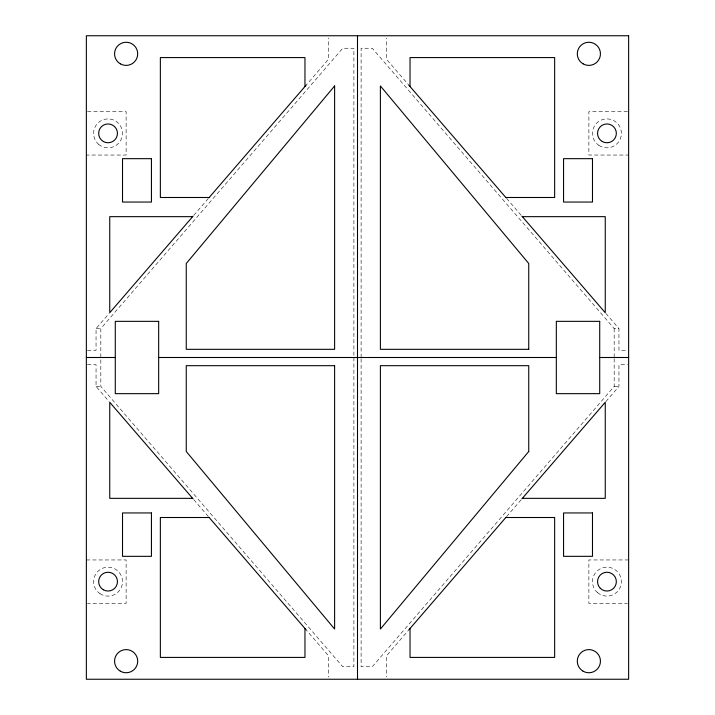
<?xml version="1.0" encoding="UTF-8"?>
<svg xmlns="http://www.w3.org/2000/svg" width="715" height="715" viewBox="0 0 715 715"><rect width="100%" height="100%" fill="white"/><g stroke="black" fill="none" stroke-linecap="round" stroke-linejoin="round"><path stroke-width="0.54" stroke-dasharray="3.58 2.68" d="M87.436 350.27L96.051 350.27L96.051 328.578L109.172 313.376M193.729 215.394L208.458 198.323M304.965 86.506L328.578 59.139L328.578 37.975M353.889 357.5L353.889 666.746L342.753 666.746L100.824 386.422L100.824 328.578L342.753 48.254L353.889 48.254L353.889 355.266M614.176 358.608L614.176 386.422L372.247 666.746L361.111 666.746L361.111 358.617M410.035 628.494L386.422 655.861L386.422 677.025M506.542 516.677L521.271 499.606M605.828 401.624L618.949 386.422L618.949 364.73L627.564 364.73M87.471 111.665L126.126 111.665L126.126 155.048L86.363 155.048M627.529 111.665L588.874 111.665L588.874 155.048L628.637 155.048M96.051 328.578L100.824 328.578M361.111 357.5L361.111 48.254L372.247 48.254L614.176 328.578L618.949 328.578L618.949 350.27L627.564 350.27M87.436 364.73L96.051 364.73L96.051 386.422L109.172 401.624M96.051 386.422L100.824 386.422M614.176 386.422L618.949 386.422M86.363 559.952L126.126 559.952L126.126 603.335L87.471 603.335M628.637 559.952L588.874 559.952L588.874 603.335L627.529 603.335M410.035 86.506L386.422 59.139L386.422 37.975M506.542 198.323L521.271 215.394M605.828 313.376L618.949 328.578M193.729 499.606L208.458 516.677M304.965 628.494L328.578 655.861L328.578 677.025M614.176 328.578L614.176 357.5M99.966 593.629A14.461 14.461 0 0 0 122.48 582.654A14.461 14.461 0 0 0 101.718 568.639A14.461 14.461 0 0 0 99.966 593.629M598.857 145.351A14.461 14.461 0 0 0 621.371 134.366A14.461 14.461 0 0 0 600.609 120.361A14.461 14.461 0 0 0 598.857 145.351M597.463 592.556A14.461 14.461 0 0 0 621.138 584.396A14.461 14.461 0 0 0 602.236 567.969A14.461 14.461 0 0 0 597.463 592.556M98.572 144.278A14.461 14.461 0 0 0 122.247 136.118A14.461 14.461 0 0 0 103.344 119.691A14.461 14.461 0 0 0 98.572 144.278"/><path stroke-width="1.07" d="M192.996 216.243L109.744 312.714L109.744 216.654L192.639 216.654M209.03 197.662L305.984 85.326M409.016 629.674L505.97 517.338M522.004 498.757L605.256 402.286L605.256 498.346L522.361 498.346M209.173 197.492L160.357 197.492L160.357 57.584L304.965 57.584L304.965 86.506M505.827 197.492L554.643 197.492L554.643 57.584L410.035 57.584L410.035 86.506M522.361 216.654L605.256 216.654L605.256 312.714L522.004 216.243M86.363 357.5L115.285 357.5M158.667 357.5L556.333 357.5M599.715 357.5L628.637 357.5M192.639 498.346L109.744 498.346L109.744 402.286L192.996 498.757M209.173 517.508L160.357 517.508L160.357 657.416L304.965 657.416L304.965 628.494M505.827 517.508L554.643 517.508L554.643 657.416L410.035 657.416L410.035 628.494M409.016 85.326L505.97 197.662M209.03 517.338L305.984 629.674M357.5 35.75L357.5 679.25M334.611 85.952L186.258 263.504L186.258 349.322L334.611 349.322L334.611 85.952M528.743 451.496L380.389 629.048L380.389 365.678L528.743 365.678L528.743 451.496M628.637 35.75L86.363 35.75L86.363 679.25L628.637 679.25L628.637 35.75M151.437 158.667L122.515 158.667L122.515 202.05L151.437 202.05L151.437 158.667M592.485 158.667L563.563 158.667L563.563 202.05L592.485 202.05L592.485 158.667M158.667 321.348L115.285 321.348L115.285 393.652L158.667 393.652L158.667 321.348M599.715 321.348L556.333 321.348L556.333 393.652L599.715 393.652L599.715 321.348M528.743 349.322L380.389 349.322L380.389 85.952L528.743 263.504L528.743 349.322M334.611 365.678L186.258 365.678L186.258 451.496L334.611 629.048L334.611 365.678M151.437 512.95L122.515 512.95L122.515 556.333L151.437 556.333L151.437 512.95M592.485 512.95L563.563 512.95L563.563 556.333L592.485 556.333L592.485 512.95M120.343 671.188A11.565 11.565 0 0 0 137.7 661.178A11.565 11.565 0 0 0 120.343 651.159A11.565 11.565 0 0 0 120.343 671.188M103.353 589.777A9.402 9.402 0 0 0 117.457 581.644A9.402 9.402 0 0 0 103.353 573.501A9.402 9.402 0 0 0 103.353 589.777M583.082 63.841A11.565 11.565 0 0 0 600.439 53.822A11.565 11.565 0 0 0 583.082 43.812A11.565 11.565 0 0 0 583.082 63.841M602.245 141.499A9.402 9.402 0 0 0 616.348 133.356A9.402 9.402 0 0 0 602.245 125.223A9.402 9.402 0 0 0 602.245 141.499M583.082 671.188A11.565 11.565 0 0 0 600.439 661.178A11.565 11.565 0 0 0 583.082 651.159A11.565 11.565 0 0 0 583.082 671.188M600.296 588.284A9.402 9.402 0 0 0 616.026 584.075A9.402 9.402 0 0 0 604.515 572.563A9.402 9.402 0 0 0 600.296 588.284M120.343 63.841A11.565 11.565 0 0 0 137.7 53.822A11.565 11.565 0 0 0 120.343 43.812A11.565 11.565 0 0 0 120.343 63.841M103.353 141.499A9.402 9.402 0 0 0 117.457 133.356A9.402 9.402 0 0 0 103.353 125.223A9.402 9.402 0 0 0 103.353 141.499"/></g></svg>
